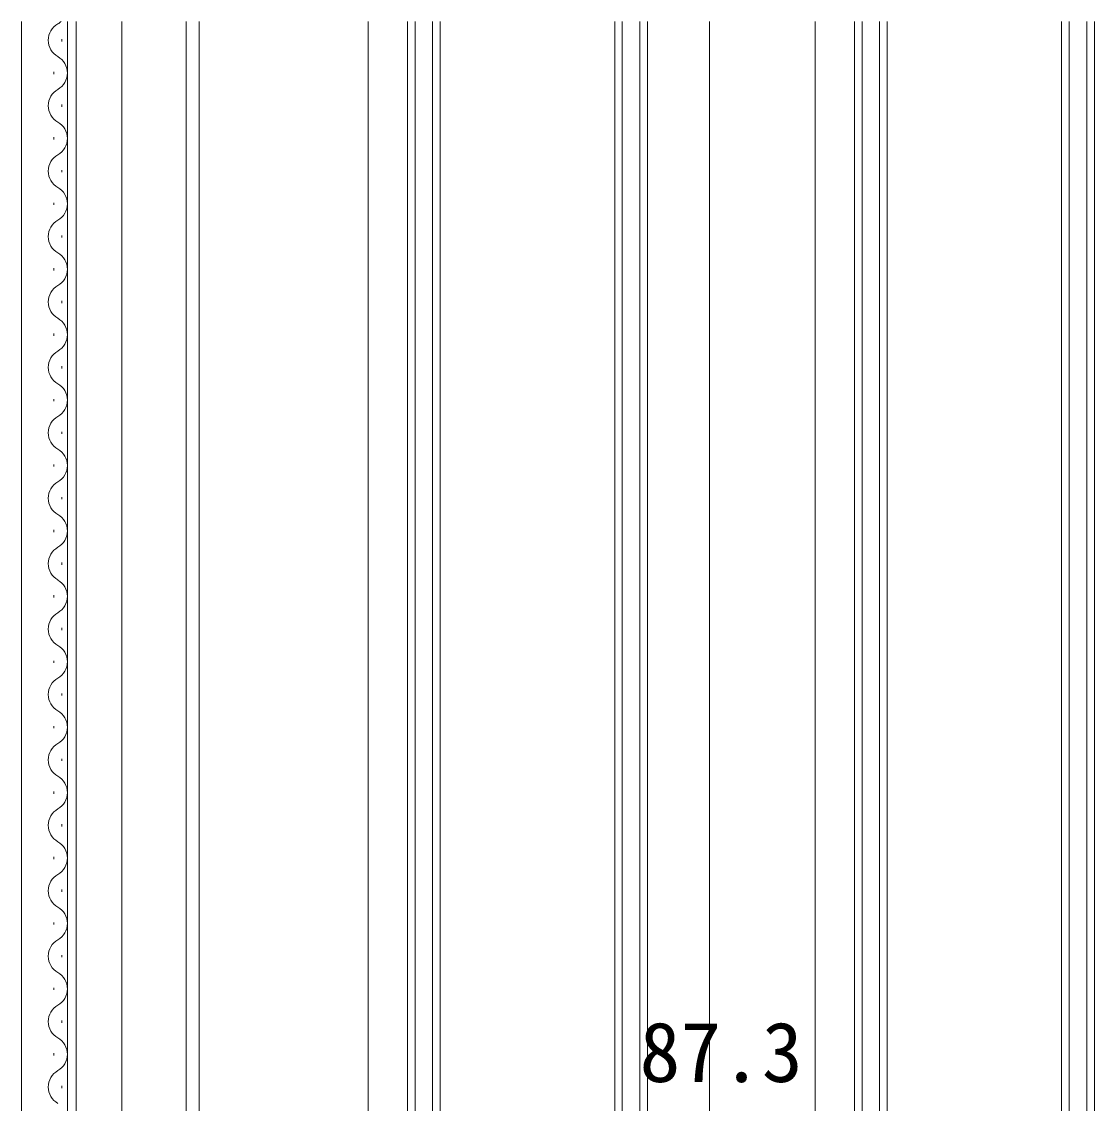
# Model space of a CAD drawing. Units: millimetres, scale not verified. Extents: x -437 to 438, y -331 to 329.
# Drawn here: x -346.2 to -247.8, y -118.9 to -19.7 of the extents above; entities that cross this region are included whole.
import ezdxf
from ezdxf.enums import TextEntityAlignment as Align

# ---------------------------------------------------------------- set-up
doc = ezdxf.new("R2010")
doc.units = ezdxf.units.MM
doc.header["$LTSCALE"] = 2
doc.layers.add('0-4_YKK_12', color=2, linetype='Continuous', lineweight=18)
doc.layers.add('0-7_YKK_D', color=6, linetype='Continuous')
doc.styles.add('ＭＳ ゴシック', font='')
doc.styles.get('ＭＳ ゴシック').set_extended_font_data('MS Gothic')

msp = doc.modelspace()

# ---------------------------------------------------------------- linework, layer by layer
at = {"layer": '0-4_YKK_12'}
for p, q in [((-346.2, -213.101), (-346.2, -19.7)), ((-342, -169.905), (-342, -19.7)), ((-341.2, -169.097), (-341.2, -19.7)), ((-337, -169.097), (-337, -19.7)), ((-331.1, -170.787), (-331.1, -19.7)), ((-329.9, -163.982), (-329.9, -19.7)), ((-314.4, -19.7), (-314.4, -192.6)), ((-310.8, -152.6), (-310.8, -19.7)), ((-310.1, -19.7), (-310.1, -152.6)), ((-308.5, -152.6), (-308.5, -19.7)), ((-307.8, -19.7), (-307.8, -152.6)), ((-291.8, -152.6), (-291.8, -19.7)), ((-291.1, -19.7), (-291.1, -152.6)), ((-289.5, -152.6), (-289.5, -19.7)), ((-288.8, -19.7), (-288.8, -152.6)), ((-283.1, -19.7), (-283.1, -166.974)), ((-273.4, -19.7), (-273.4, -192.6)), ((-269.8, -152.6), (-269.8, -19.7)), ((-269.1, -19.7), (-269.1, -152.6)), ((-267.5, -152.6), (-267.5, -19.7)), ((-266.8, -19.7), (-266.8, -152.6)), ((-250.8, -152.6), (-250.8, -19.7)), ((-250.1, -19.7), (-250.1, -152.6)), ((-248.5, -152.6), (-248.5, -19.7)), ((-247.8, -19.7), (-247.8, -152.6)), ((-342.5, -21.51), (-342.5, -21.31)), ((-343.26, -24.51), (-343.26, -24.31)), ((-342.5, -27.51), (-342.5, -27.31)), ((-343.26, -30.51), (-343.26, -30.31)), ((-342.5, -33.51), (-342.5, -33.31)), ((-343.26, -36.51), (-343.26, -36.31)), ((-342.5, -39.51), (-342.5, -39.31)), ((-343.26, -42.51), (-343.26, -42.31)), ((-342.5, -45.51), (-342.5, -45.31)), ((-343.26, -48.51), (-343.26, -48.31)), ((-342.5, -51.51), (-342.5, -51.31)), ((-343.26, -54.51), (-343.26, -54.31)), ((-342.5, -57.51), (-342.5, -57.31)), ((-343.26, -60.51), (-343.26, -60.31)), ((-342.5, -63.51), (-342.5, -63.31)), ((-343.26, -66.51), (-343.26, -66.31)), ((-342.5, -69.51), (-342.5, -69.31)), ((-343.26, -72.51), (-343.26, -72.31)), ((-342.5, -75.51), (-342.5, -75.31)), ((-343.26, -78.51), (-343.26, -78.31)), ((-342.5, -81.51), (-342.5, -81.31)), ((-343.26, -84.51), (-343.26, -84.31)), ((-342.5, -87.51), (-342.5, -87.31)), ((-343.26, -90.51), (-343.26, -90.31)), ((-342.5, -93.51), (-342.5, -93.31)), ((-343.26, -96.51), (-343.26, -96.31)), ((-342.5, -99.51), (-342.5, -99.31)), ((-343.26, -102.51), (-343.26, -102.31)), ((-342.5, -105.51), (-342.5, -105.31)), ((-343.26, -108.51), (-343.26, -108.31)), ((-342.5, -111.51), (-342.5, -111.31)), ((-343.26, -114.51), (-343.26, -114.31)), ((-342.5, -117.51), (-342.5, -117.31))]:
    msp.add_line(p, q, dxfattribs=at)
for centre, start, end in [((-343.718, -18.41), 299.20254, 311.34933), ((-342.042, -21.41), 119.20254, 240.79746), ((-343.718, -24.41), 299.20254, 60.79746), ((-342.042, -27.41), 119.20254, 240.79746), ((-343.718, -30.41), 299.20254, 60.79746), ((-342.042, -33.41), 119.20254, 240.79746), ((-343.718, -36.41), 299.20254, 60.79746), ((-342.042, -39.41), 119.20254, 240.79746), ((-343.718, -42.41), 299.20254, 60.79746), ((-342.042, -45.41), 119.20254, 240.79746), ((-343.718, -48.41), 299.20254, 60.79746), ((-342.042, -51.41), 119.20254, 240.79746), ((-343.718, -54.41), 299.20254, 60.79746), ((-342.042, -57.41), 119.20254, 240.79746), ((-343.718, -60.41), 299.20254, 60.79746), ((-342.042, -63.41), 119.20254, 240.79746), ((-343.718, -66.41), 299.20254, 60.79746), ((-342.042, -69.41), 119.20254, 240.79746), ((-343.718, -72.41), 299.20254, 60.79746), ((-342.042, -75.41), 119.20254, 240.79746), ((-343.718, -78.41), 299.20254, 60.79746), ((-342.042, -81.41), 119.20254, 240.79746), ((-343.718, -84.41), 299.20254, 60.79746), ((-342.042, -87.41), 119.20254, 240.79746), ((-343.718, -90.41), 299.20254, 60.79746), ((-342.042, -93.41), 119.20254, 240.79746), ((-343.718, -96.41), 299.20254, 60.79746), ((-342.042, -99.41), 119.20254, 240.79746), ((-343.718, -102.41), 299.20254, 60.79746), ((-342.042, -105.41), 119.20254, 240.79746), ((-343.718, -108.41), 299.20254, 60.79746), ((-342.042, -111.41), 119.20254, 240.79746), ((-343.718, -114.41), 299.20254, 60.79746), ((-342.042, -117.41), 119.20254, 240.79746)]:
    msp.add_arc(centre, 1.718, start, end, dxfattribs=at)

# ---------------------------------------------------------------- texts
at = {"layer": '0-7_YKK_D', "style": 'ＭＳ ゴシック'}
msp.add_text('87.3', height=5.499, dxfattribs=at).set_placement((-289.518, -118.6), align=Align.BOTTOM_LEFT)

doc.saveas('drawing.dxf')
